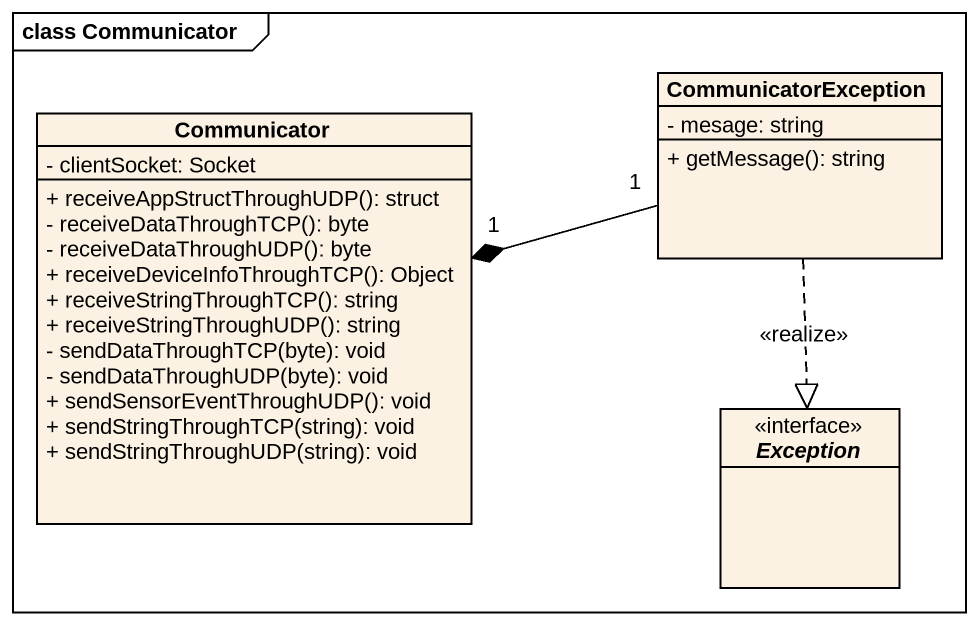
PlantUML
@startuml
mainframe class Communicator
hide circle
hide empty members
skinparam classAttributeIconSize 0
class CommunicatorException {
  - mesage: string
  + getMessage(): string
}
class Communicator {
  - clientSocket: Socket
  + receiveAppStructThroughUDP(): struct
  - receiveDataThroughTCP(): byte
  - receiveDataThroughUDP(): byte
  + receiveDeviceInfoThroughTCP(): Object
  + receiveStringThroughTCP(): string
  + receiveStringThroughUDP(): string
  - sendDataThroughTCP(byte): void
  - sendDataThroughUDP(byte): void
  + sendSensorEventThroughUDP(): void
  + sendStringThroughTCP(string): void
  + sendStringThroughUDP(string): void
}
interface "Exception" as Exception_ <<interface>>
CommunicatorException "1" -left-* "1" Communicator
CommunicatorException ..|> Exception_ : <<realize>>
@enduml
